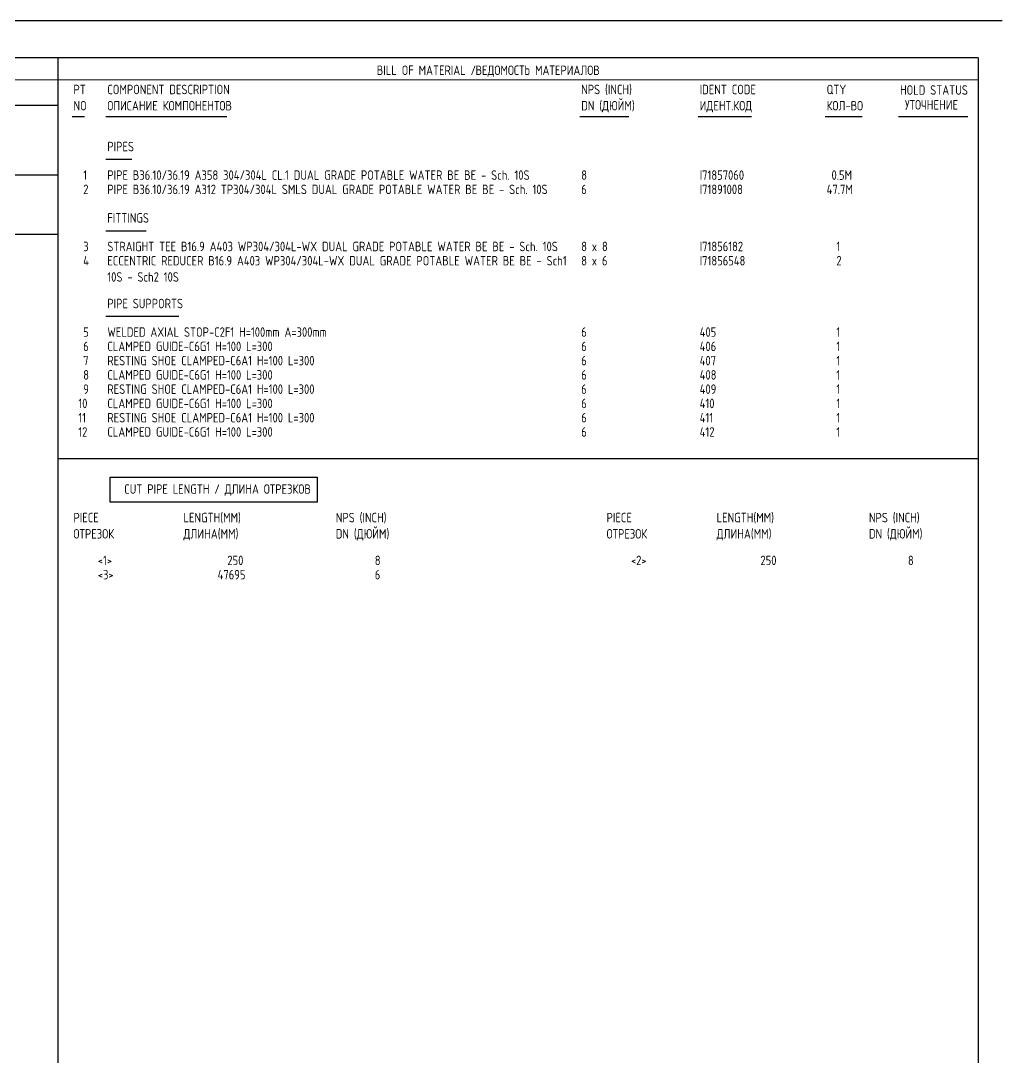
# Model space of a CAD drawing. Extents: x -1005 to 594, y -998 to 420.
# Drawn here: x 395.2 to 594, y 210 to 420 of the extents above; entities that cross this region are included whole.
import ezdxf

# ---------------------------------------------------------------- set-up
doc = ezdxf.new("R2010")
doc.units = 0
doc.styles.add('TTFN17', font='GOST type A')

msp = doc.modelspace()

# ---------------------------------------------------------------- linework, layer by layer
at = {"layer": 'GT_1', "flags": 128}
for points in [[(594, 420), (0, 420)], [(589.1, 412.5), (25.4, 412.5)], [(402.7, 412.5), (402.7, 7.5)], [(589.1, 412.5), (589.1, 7.5)], [(589.1, 408), (162.7, 407.9)], [(190.3, 402.9), (402.7, 402.9)], [(408.046, 400.531), (405.557, 400.531)], [(436.894, 400.531), (412.414, 400.531)], [(518.373, 400.531), (508.414, 400.531)], [(543.202, 400.531), (532.414, 400.531)], [(565.597, 400.531), (558.129, 400.531)], [(587, 400.5), (573, 400.5)], [(417.669, 391.854), (412.414, 391.854)], [(402.7, 388.7), (226.9, 388.7)], [(402.7, 376.7), (25.4, 376.7)], [(420.573, 377.398), (412.414, 377.398)], [(427.211, 360.051), (412.414, 360.051)], [(402.7, 331.299), (589, 331.299)], [(413.271, 327.514), (455.204, 327.514), (455.204, 322.466), (413.271, 322.466), (413.271, 327.514)]]:
    msp.add_lwpolyline(points, dxfattribs=at)

# ---------------------------------------------------------------- texts
at = {"layer": 'GT_1', "style": 'TTFN17'}
for s, p in [('BILL OF MATERIAL /', (467.289, 409)), ('ВЕДОМОСТЬ МАТЕРИАЛОВ', (487.289, 409)), ('PT', (405.846, 405.109)), ('COMPONENT DESCRIPTION', (412.703, 405.109)), ('NPS (INCH)', (508.703, 405.109)), ('IDENT CODE', (532.703, 405.109)), ('QTY', (558.417, 405.109)), ('HOLD STATUS', (573.289, 405)), ('NO', (405.846, 401.822)), ('ОПИСАНИЕ КОМПОНЕНТОВ', (412.703, 401.822)), ('DN (ДЮЙМ)', (508.703, 401.822)), ('ИДЕНТ.КОД', (532.703, 401.822)), ('КОЛ-ВО', (558.417, 401.822)), ('УТОЧНЕНИЕ', (574.289, 402)), ('PIPES', (412.703, 393.544)), ('  1', (405.846, 387.762)), ('PIPE B36.10/36.19 A358 304/304L CL.1 DUAL GRADE POTABLE WATER BE BE - Sch. 10S', (412.703, 387.762)), ('8', (508.703, 387.762)), ('I71857060', (532.703, 387.762)), (' 0.5M', (558.417, 387.762)), ('  2', (405.846, 384.871)), ('PIPE B36.10/36.19 A312 TP304/304L SMLS DUAL GRADE POTABLE WATER BE BE - Sch. 10S', (412.703, 384.871)), ('6', (508.703, 384.871)), ('I71891008', (532.703, 384.871)), ('47.7M', (558.417, 384.871)), ('FITTINGS', (412.703, 379.088)), ('  3', (405.846, 373.306)), ('STRAIGHT TEE B16.9 A403 WP304/304L-WX DUAL GRADE POTABLE WATER BE BE - Sch. 10S', (412.703, 373.306)), ('8 x 8', (508.703, 373.306)), ('I71856182', (532.703, 373.306)), ('  1', (558.417, 373.306)), ('  4', (405.846, 370.415)), ('ECCENTRIC REDUCER B16.9 A403 WP304/304L-WX DUAL GRADE POTABLE WATER BE BE - Sch1', (412.703, 370.415)), ('8 x 6', (508.703, 370.415)), ('I71856548', (532.703, 370.415)), ('  2', (558.417, 370.415)), ('10S - Sch2 10S', (412.703, 367.128)), ('PIPE SUPPORTS', (412.703, 361.741)), ('  5', (405.846, 355.959)), ('WELDED AXIAL STOP-C2F1 H=100mm A=300mm', (412.703, 355.959)), ('6', (508.703, 355.959)), ('405', (532.703, 355.959)), ('  1', (558.417, 355.959)), ('  6', (405.846, 353.068)), ('CLAMPED GUIDE-C6G1 H=100 L=300', (412.703, 353.068)), ('6', (508.703, 353.068)), ('406', (532.703, 353.068)), ('  1', (558.417, 353.068)), ('  7', (405.846, 350.177)), ('RESTING SHOE CLAMPED-C6A1 H=100 L=300', (412.703, 350.177)), ('6', (508.703, 350.177)), ('407', (532.703, 350.177)), ('  1', (558.417, 350.177)), ('  8', (405.846, 347.286)), ('CLAMPED GUIDE-C6G1 H=100 L=300', (412.703, 347.286)), ('6', (508.703, 347.286)), ('408', (532.703, 347.286)), ('  1', (558.417, 347.286)), ('  9', (405.846, 344.395)), ('RESTING SHOE CLAMPED-C6A1 H=100 L=300', (412.703, 344.395)), ('6', (508.703, 344.395)), ('409', (532.703, 344.395)), ('  1', (558.417, 344.395)), (' 10', (405.846, 341.503)), ('CLAMPED GUIDE-C6G1 H=100 L=300', (412.703, 341.503)), ('6', (508.703, 341.503)), ('410', (532.703, 341.503)), ('  1', (558.417, 341.503)), (' 11', (405.846, 338.612)), ('RESTING SHOE CLAMPED-C6A1 H=100 L=300', (412.703, 338.612)), ('6', (508.703, 338.612)), ('411', (532.703, 338.612)), ('  1', (558.417, 338.612)), (' 12', (405.846, 335.721)), ('CLAMPED GUIDE-C6G1 H=100 L=300', (412.703, 335.721)), ('6', (508.703, 335.721)), ('412', (532.703, 335.721)), ('  1', (558.417, 335.721)), ('CUT PIPE LENGTH / ДЛИНА ОТРЕЗКОВ', (416.132, 324.156)), ('PIECE', (405.846, 318.374)), ('LENGTH(MM)', (428.132, 318.374)), ('NPS (INCH)', (458.989, 318.374)), ('PIECE', (513.846, 318.374)), ('LENGTH(MM)', (536.132, 318.374)), ('NPS (INCH)', (566.989, 318.374)), ('ДЛИНА(MM)', (428.132, 315.087)), ('DN (ДЮЙМ)', (458.989, 315.087)), ('ДЛИНА(MM)', (536.132, 315.087)), ('DN (ДЮЙМ)', (566.989, 315.087)), ('ОТРЕЗОК', (405.846, 315.087)), ('ОТРЕЗОК', (513.846, 315.087)), ('     <1>', (405.846, 309.701)), ('         250', (428.132, 309.701)), ('        8', (458.989, 309.701)), ('     <2>', (513.846, 309.701)), ('         250', (536.132, 309.701)), ('        8', (566.989, 309.701)), ('     <3>', (405.846, 306.81)), ('       47695', (428.132, 306.81)), ('        6', (458.989, 306.81))]:
    msp.add_text(s, height=1.925, dxfattribs=at).set_placement(p)

doc.saveas('drawing.dxf')
